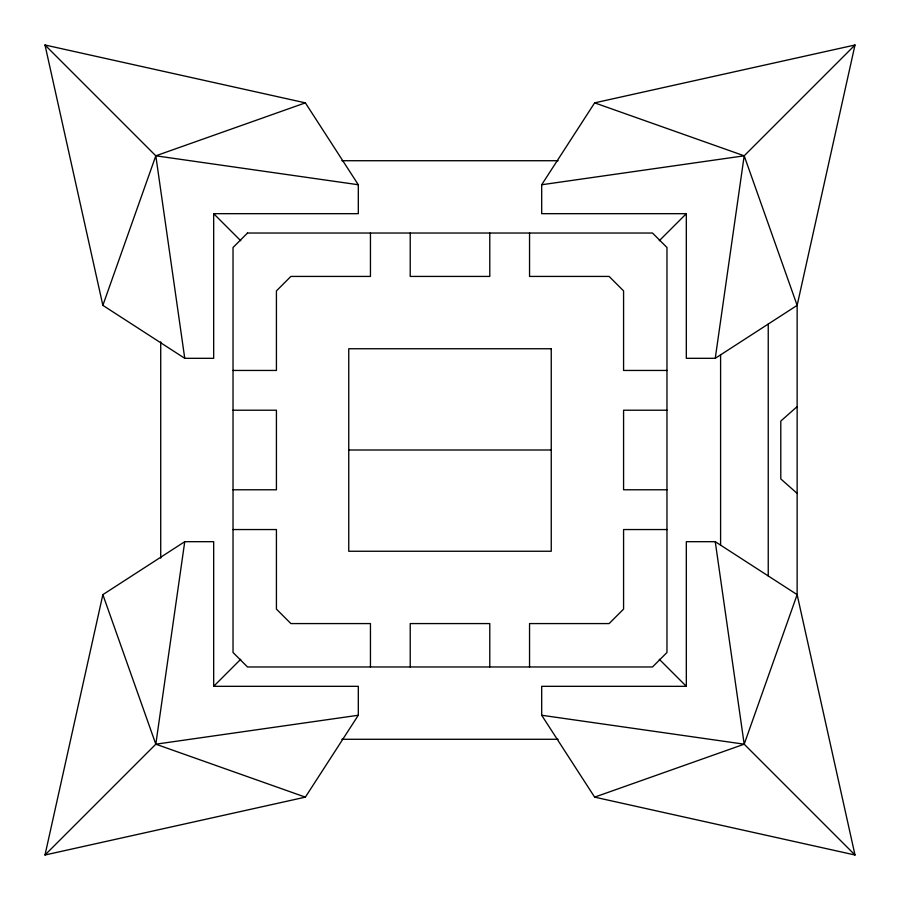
<?xml version="1.0" encoding="UTF-8"?>
<svg xmlns="http://www.w3.org/2000/svg" width="900" height="900" viewBox="0 0 900 900"><rect width="100%" height="100%" fill="white"/><g stroke="black" fill="none" stroke-linecap="round" stroke-linejoin="round"><path stroke-width="1.35" d="M45 855L155.812 744.188L184.748 541.688L213.671 541.688L213.671 686.329L358.312 686.329L358.312 715.252L305.359 797.141L45 855L102.859 594.641L184.748 541.688M855 45L594.641 102.859L541.688 184.748L541.688 213.671L686.329 213.671L686.329 358.312L715.252 358.312L744.188 155.812L855 45L797.141 305.359L797.141 594.641L855 855L594.641 797.141L541.688 715.252L541.688 686.329L686.329 686.329L686.329 541.688L715.252 541.688L797.141 594.641L744.188 744.188L594.641 797.141M102.859 305.359L155.812 155.812L305.359 102.859L358.312 184.748L358.312 213.671L213.671 213.671L213.671 358.312L184.748 358.312L102.859 305.359L45 45L305.359 102.859M213.671 686.329L240.739 659.261M659.261 240.739L686.329 213.671M797.141 406.609L780.795 421.076L780.795 478.924L797.141 493.391M715.252 358.312L797.141 305.359L744.188 155.812L594.641 102.859M541.688 184.748L744.188 155.812M102.859 594.641L155.812 744.188L358.312 715.252M341.865 160.718L558.135 160.718M233.032 370.451L276.424 370.451L276.424 290.891L290.891 276.424L370.451 276.424L370.451 233.032M666.967 370.451L623.576 370.451L623.576 290.891L609.109 276.424L529.549 276.424L529.549 233.032M233.032 410.22L276.424 410.22L276.424 489.78L233.032 489.78M666.967 410.22L623.576 410.22L623.576 489.78L666.967 489.78M348.75 450L551.25 450M233.032 529.549L276.424 529.549L276.424 609.109L290.891 623.576L370.451 623.576L370.451 666.967M666.967 529.549L623.576 529.549L623.576 609.109L609.109 623.576L529.549 623.576L529.549 666.967M341.865 739.283L558.135 739.283M45 45L155.812 155.812L358.312 184.748M541.688 715.252L744.188 744.188L855 855M155.812 744.188L305.359 797.141M213.671 213.671L240.739 240.739M659.261 659.261L686.329 686.329M715.252 541.688L744.188 744.188M155.812 155.812L184.748 358.312M768.24 324.045L768.24 575.955M720.596 354.836L720.596 545.164M489.78 233.032L489.78 276.424L410.22 276.424L410.22 233.032M489.78 666.967L489.78 623.576L410.22 623.576L410.22 666.967M160.718 341.865L160.718 558.135M247.5 233.032L233.032 247.5L233.032 652.5L247.5 666.967L652.5 666.967L666.967 652.5L666.967 247.5L652.5 233.032L247.5 233.032M551.25 348.75L348.75 348.75L348.75 551.25L551.25 551.25L551.25 348.75"/></g></svg>
